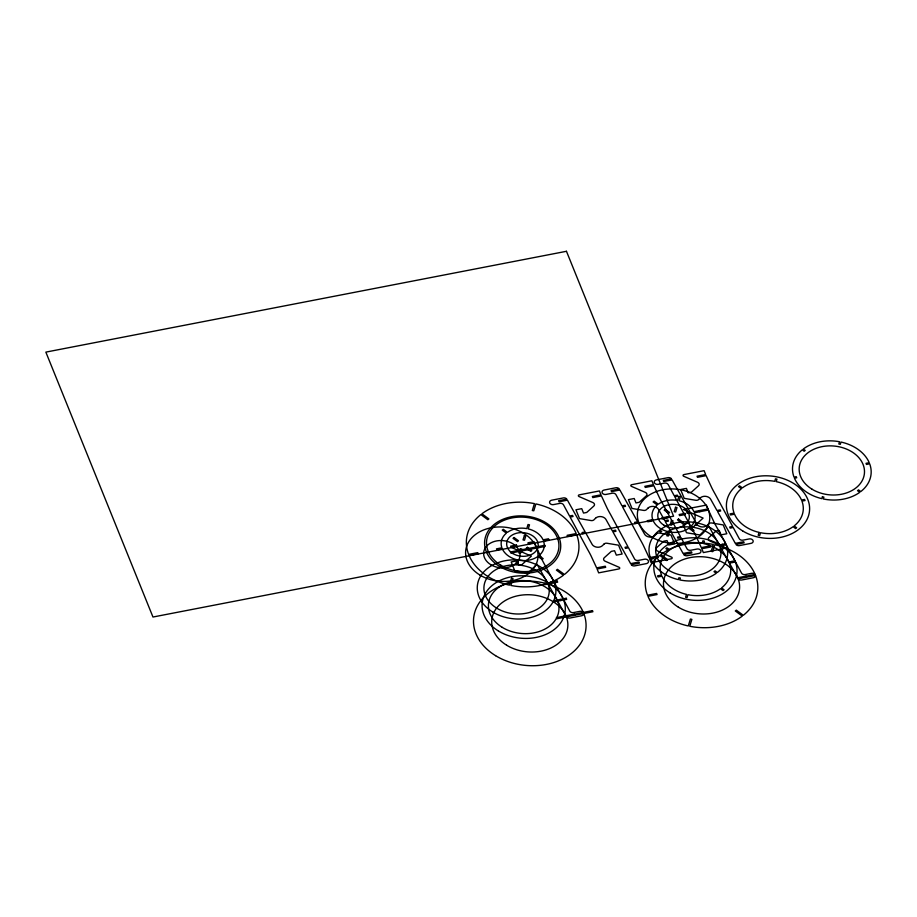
<?xml version="1.0" encoding="UTF-8"?>
<svg xmlns="http://www.w3.org/2000/svg" width="917" height="917" viewBox="0 0 917 917"><rect width="100%" height="100%" fill="white"/><g stroke="black" fill="none" stroke-linecap="round" stroke-linejoin="round"><path stroke-width="1.38" d="M511.629 547.564L531.356 556.126L521.956 564.608L518.747 565.227L516.959 560.814L511.182 561.938L514.746 570.764L528.158 573.022L537.03 564.15L564.998 614.23A45.093 33.78 5 0 0 566.19 616.373A3.038 2.27 5 0 0 569.973 618.024L581.596 615.766A3.038 2.27 5 0 0 583.602 613.003A3.038 2.27 5 0 0 579.808 611.352L573.492 612.579A3.038 2.27 5 0 1 569.766 611.077L545.237 565.709A206.497 154.652 5 0 1 541.718 559.061L534.634 543.105M745.991 576.14L746.438 577.252M732.007 561.41L732.454 562.522M722.516 544.297L722.963 545.397M699.339 510.609L699.786 511.72M574.248 614.172L574.695 615.273M560.253 599.431L560.7 600.543M550.773 582.318L551.22 583.418M527.584 548.641L528.032 549.741M520.34 548.687L518.999 553.077L520.466 553.387L521.819 548.996L520.34 548.687M524.375 535.539L523.022 539.93L524.501 540.239L525.842 535.849L524.375 535.539M511.514 578.237L509.393 585.138A56.396 42.239 5 0 1 469.08 555.496L478.193 553.73L477.746 552.63L468.633 554.395A56.396 42.239 5 0 1 480.863 514.575L487.855 519.721L488.876 518.919L481.895 513.784A56.396 42.239 5 0 1 534.428 503.605L532.307 510.505L533.786 510.815L535.906 503.914A56.396 42.239 5 0 1 576.22 533.556L567.107 535.322L567.554 536.422L576.667 534.668A56.396 42.239 5 0 1 564.436 574.478L557.456 569.342L556.424 570.133L563.405 575.268A56.396 42.239 5 0 1 510.872 585.447L512.993 578.547L511.514 578.237M517.177 559.828L515.927 563.909L517.394 564.219L518.655 560.138A21.607 16.185 5 0 0 538.004 556.39L542.142 559.427L543.162 558.636L539.024 555.587A21.607 16.185 5 0 0 543.529 540.927L548.928 539.884L548.481 538.783L543.093 539.826A21.607 16.185 5 0 0 528.238 528.903L529.499 524.822L528.02 524.513L526.771 528.593A21.607 16.185 5 0 0 507.41 532.341L503.284 529.304L502.252 530.106L506.39 533.144A21.607 16.185 5 0 0 501.886 547.804L496.498 548.847L496.945 549.948L502.333 548.905A21.607 16.185 5 0 0 517.177 559.828M668.046 531.654L666.785 535.746L668.264 536.055L669.513 531.963A21.607 16.185 5 0 0 688.862 528.215L693 531.264L694.031 530.462L689.893 527.424A21.607 16.185 5 0 0 694.398 512.763L708.417 510.047L714.148 522.381A194.175 145.436 5 0 0 717.575 528.708L734.93 560.849L728.923 562.006A35.339 26.467 5 0 0 703.626 543.609L704.394 541.11L702.915 540.801L702.147 543.311A35.339 26.467 5 0 0 669.8 549.891L666.934 547.781L665.902 548.572L668.791 550.693A35.339 26.467 5 0 0 661.512 575.074L657.535 575.842L657.982 576.953L661.959 576.185A35.339 26.467 5 0 0 686.478 594.388L685.595 597.254L687.074 597.563L687.945 594.709A35.339 26.467 5 0 0 720.498 588.703L723.054 590.582L724.086 589.791L721.541 587.923A35.339 26.467 5 0 0 729.37 563.118L735.514 561.926L741.521 573.056A3.038 2.27 5 0 0 745.246 574.558L751.562 573.331A3.038 2.27 5 0 1 755.344 574.982A3.038 2.27 5 0 1 753.35 577.744L741.727 580.002A3.038 2.27 5 0 1 738.219 578.845L755.551 575.486A56.396 42.239 5 0 1 743.32 615.296L736.328 610.16L735.308 610.963L742.289 616.098A56.396 42.239 5 0 1 689.756 626.265L691.876 619.365L690.398 619.055L688.277 625.956A56.396 42.239 5 0 1 647.964 596.314L657.076 594.56L656.629 593.448L647.517 595.213A56.396 42.239 5 0 1 659.747 555.404L666.728 560.539L667.759 559.737L660.779 554.602A56.396 42.239 5 0 1 713.311 544.434L711.191 551.335L712.669 551.644L714.79 544.744A56.396 42.239 5 0 1 755.104 574.386L737.6 577.767A45.093 33.78 5 0 1 736.752 576.197L719.879 545.993L726.172 544.778A39.408 29.516 5 0 1 717.312 572.506L715.042 570.844L714.011 571.635L716.269 573.297A39.408 29.516 5 0 1 679.806 579.945L680.38 578.065L678.901 577.756L678.328 579.613A39.408 29.516 5 0 1 650.944 559.187L653.191 558.751L652.744 557.639L650.508 558.075A39.408 29.516 5 0 1 658.75 530.794L660.664 532.192L661.696 531.402L659.77 529.992A39.408 29.516 5 0 1 696.026 522.713L695.327 524.971L696.805 525.281L697.505 523.011A39.408 29.516 5 0 1 725.725 543.678L719.272 544.927L708.772 526.129L699.912 534.989L686.501 532.743L682.924 523.916L688.713 522.793L690.501 527.206L693.699 526.587L703.11 518.094L683.383 509.543L706.388 505.072L707.958 508.946L693.951 511.663A21.607 16.185 5 0 0 679.107 500.739L680.357 496.659L678.878 496.349L677.629 500.43A21.607 16.185 5 0 0 658.28 504.178L654.142 501.14L653.11 501.931L657.248 504.969A21.607 16.185 5 0 0 652.744 519.641L647.356 520.684L647.803 521.784L653.191 520.741A21.607 16.185 5 0 0 668.046 531.654M671.496 520.432L670.144 524.811L671.622 525.12L672.963 520.741L671.496 520.432M675.52 507.284L674.178 511.663L675.657 511.973L676.998 507.594L675.52 507.284M759.058 532.399L758.176 535.264L759.654 535.574L760.525 532.72A35.339 26.467 5 0 0 793.079 526.725L795.635 528.593L796.667 527.802L794.122 525.934A35.339 26.467 5 0 0 801.951 501.129L805.034 500.533L804.587 499.433L801.504 500.029A35.339 26.467 5 0 0 776.206 481.62L776.974 479.132L775.495 478.823L774.727 481.333A35.339 26.467 5 0 0 742.38 487.901L739.515 485.792L738.483 486.583L741.372 488.704A35.339 26.467 5 0 0 734.093 513.084L730.115 513.864L730.562 514.964L734.54 514.196A35.339 26.467 5 0 0 759.058 532.399M822.411 496.796L821.838 498.653A39.408 29.516 5 0 1 794.454 478.215L796.701 477.78L796.254 476.68L794.007 477.104A39.408 29.516 5 0 1 802.26 449.823L804.175 451.233L805.206 450.43L803.281 449.021A39.408 29.516 5 0 1 839.536 441.742L838.837 444L840.316 444.309L841.015 442.051A39.408 29.516 5 0 1 869.236 462.707L866.026 463.326L866.473 464.426L869.683 463.807A39.408 29.516 5 0 1 860.811 491.546L858.553 489.873L857.521 490.675L859.768 492.326A39.408 29.516 5 0 1 823.306 498.974L823.89 497.106L822.411 496.796M595.534 518.254L594.033 519.756A3.038 2.27 5 0 1 591.075 520.558L579.521 518.609L575.945 509.783L581.733 508.66L583.521 513.073L586.72 512.454L593.838 506.035A3.038 2.27 5 0 0 592.886 502.562L578.994 496.533A1.215 0.906 5 0 1 579.2 494.871L599.409 490.95L600.979 494.813L592.359 496.487L592.806 497.587L601.437 495.914L607.169 508.259A194.175 145.436 5 0 0 610.596 514.575L627.95 546.715L625.027 547.289L625.474 548.389L628.535 547.793L634.541 558.923A3.038 2.27 5 0 0 638.266 560.425L644.582 559.21A3.038 2.27 5 0 1 648.365 560.849A3.038 2.27 5 0 1 646.37 563.623L634.747 565.869A3.038 2.27 5 0 1 631.24 564.712L639.458 563.118L639.023 562.018L630.621 563.646A45.093 33.78 5 0 1 629.773 562.075L612.9 531.871L615.983 531.275L615.548 530.164L612.292 530.794L605.999 519.538A6.064 4.539 5 0 0 601.105 516.615A6.064 4.539 5 0 0 595.534 518.254M604.039 544.045L602.538 545.546A6.064 4.539 5 0 1 596.967 547.185A6.064 4.539 5 0 1 592.073 544.274L585.78 533.018L582.536 533.637L582.089 532.536L585.172 531.94L568.299 501.737A45.093 33.78 5 0 0 567.451 500.166L559.061 501.794L558.613 500.693L566.832 499.1A3.038 2.27 5 0 0 563.325 497.931L551.702 500.189A3.038 2.27 5 0 0 549.707 502.952A3.038 2.27 5 0 0 553.49 504.602L559.806 503.376A3.038 2.27 5 0 1 563.531 504.877L569.537 516.007L572.598 515.423L573.045 516.523L570.122 517.085L587.476 549.226A194.175 145.436 5 0 1 590.903 555.553L596.635 567.887L605.266 566.213L605.713 567.325L597.093 568.987L598.663 572.861L618.872 568.941A1.215 0.906 5 0 0 619.078 567.268L605.186 561.238A3.038 2.27 5 0 1 604.234 557.777L611.352 551.346L614.55 550.727L616.339 555.14L622.127 554.028L618.551 545.191L606.997 543.254A3.038 2.27 5 0 0 604.039 544.045M648.01 508.098L646.508 509.6A3.038 2.27 5 0 1 643.539 510.391L631.985 508.454L628.42 499.627L634.197 498.504L635.985 502.917L639.195 502.298L646.313 495.868A3.038 2.27 5 0 0 645.362 492.406L631.458 486.377A1.215 0.906 5 0 1 631.664 484.703L651.884 480.783L653.443 484.657L644.834 486.319L645.281 487.431L653.901 485.758L659.632 498.091A194.175 145.436 5 0 0 663.06 504.419L680.425 536.56L677.491 537.121L677.938 538.233L680.999 537.637L687.016 548.767A3.038 2.27 5 0 0 690.73 550.269L697.058 549.042A3.038 2.27 5 0 1 700.84 550.693A3.038 2.27 5 0 1 698.834 553.455L687.211 555.713A3.038 2.27 5 0 1 683.704 554.556L691.934 552.962L691.487 551.851L683.085 553.478A45.093 33.78 5 0 1 682.237 551.908L665.364 521.704L668.459 521.108L668.012 520.008L664.768 520.638L658.475 509.371A6.064 4.539 5 0 0 653.58 506.459A6.064 4.539 5 0 0 648.01 508.098M656.503 533.889L655.002 535.39A6.064 4.539 5 0 1 649.431 537.03A6.064 4.539 5 0 1 644.536 534.107L638.243 522.85L635 523.481L634.553 522.381L637.647 521.773L620.763 491.569A45.093 33.78 5 0 0 619.926 489.999L611.524 491.627L611.077 490.526L619.296 488.933A3.038 2.27 5 0 0 615.8 487.775L604.177 490.022A3.038 2.27 5 0 0 602.171 492.796A3.038 2.27 5 0 0 605.954 494.446L612.281 493.22A3.038 2.27 5 0 1 615.995 494.722L622.001 505.852L625.062 505.256L625.509 506.356L622.586 506.929L639.94 539.07A194.175 145.436 5 0 1 643.367 545.386L649.11 557.731L657.73 556.057L658.177 557.158L649.568 558.831L651.127 562.694L671.336 558.774A1.215 0.906 5 0 0 671.542 557.112L657.649 551.083A3.038 2.27 5 0 1 656.698 547.609L663.816 541.19L667.026 540.572L668.802 544.985L674.591 543.861L671.026 535.035L659.472 533.098A3.038 2.27 5 0 0 656.503 533.889M700.221 497.988L698.72 499.49A3.038 2.27 5 0 1 695.762 500.281L684.208 498.344L680.632 489.506L686.42 488.394L688.208 492.807L691.407 492.188L698.525 485.758A3.038 2.27 5 0 0 697.573 482.285L683.681 476.255A1.215 0.906 5 0 1 683.887 474.593L704.096 470.673L705.666 474.548L697.046 476.21L697.493 477.31L706.124 475.648L711.856 487.982A194.175 145.436 5 0 0 715.283 494.309L732.637 526.45L729.714 527.011L730.161 528.112L733.222 527.527L739.228 538.657A3.038 2.27 5 0 0 742.953 540.159L749.269 538.932A3.038 2.27 5 0 1 753.052 540.583A3.038 2.27 5 0 1 751.057 543.345L739.434 545.592A3.038 2.27 5 0 1 735.927 544.434L744.146 542.841L743.698 541.741L735.308 543.368A45.093 33.78 5 0 1 734.46 541.798L717.587 511.594L720.67 510.998L720.223 509.898L716.979 510.517L710.686 499.261A6.064 4.539 5 0 0 705.792 496.349A6.064 4.539 5 0 0 700.221 497.988M708.726 523.779L707.225 525.269A6.064 4.539 5 0 1 701.654 526.908A6.064 4.539 5 0 1 696.76 523.997L690.467 512.741L687.223 513.371L686.776 512.259L689.859 511.663L672.986 481.459A45.093 33.78 5 0 0 672.138 479.889L663.736 481.517L663.3 480.416L671.519 478.823A3.038 2.27 5 0 0 668.012 477.665L656.389 479.912A3.038 2.27 5 0 0 654.394 482.686A3.038 2.27 5 0 0 658.177 484.325L664.493 483.11A3.038 2.27 5 0 1 668.218 484.612L674.224 495.742L677.285 495.146L677.732 496.246L674.809 496.819L692.163 528.96A194.175 145.436 5 0 1 695.59 535.276L701.322 547.609L709.953 545.947L710.4 547.048L701.78 548.721L703.35 552.584L723.559 548.664A1.215 0.906 5 0 0 723.765 547.002L709.873 540.973A3.038 2.27 5 0 1 708.921 537.5L716.039 531.081L719.237 530.45L721.026 534.875L726.814 533.751L723.238 524.925L711.684 522.977A3.038 2.27 5 0 0 708.726 523.779M514.059 537.545L513.027 538.336L517.463 541.603L518.495 540.801L514.059 537.545M527.378 547.323L526.347 548.114L530.783 551.381L531.814 550.59L527.378 547.323M665.215 509.279L664.183 510.07L668.619 513.337L669.651 512.546L665.215 509.279M678.523 519.068L677.491 519.859L681.939 523.126L682.959 522.323L678.523 519.068M566.465 251.292L45.85 352.117L152.967 617.026L673.571 516.202L566.465 251.292M516.42 545.03L510.631 546.154L511.078 547.254L516.867 546.131L516.42 545.03M533.763 541.672L527.974 542.784L528.421 543.896L534.21 542.772L533.763 541.672M667.565 516.764L661.787 517.887L662.234 518.999L668.012 517.876L667.565 516.764M684.919 513.405L679.13 514.529L679.577 515.629L685.366 514.506L684.919 513.405M544.801 545.306L510.402 551.965L510.849 553.066L545.248 546.406L544.801 545.306M557.192 581.069L544.434 583.544L544.881 584.645L557.639 582.18L557.192 581.069M566.236 598.274L554.097 600.635L554.544 601.735L566.683 599.386L566.236 598.274M592.462 610.642L556.436 617.611L556.883 618.723L592.909 611.742L592.462 610.642M663.988 525.258A15.807 11.841 5 0 0 689.229 518.323A15.807 11.841 5 0 0 667.507 505.015A15.807 11.841 5 0 0 663.988 525.258M678.408 607.203A38.147 28.576 5 0 0 739.297 590.479A38.147 28.576 5 0 0 686.89 558.373A38.147 28.576 5 0 0 678.408 607.203M670.167 592.967A41.678 31.212 5 0 0 736.695 574.695A41.678 31.212 5 0 0 679.44 539.609A41.678 31.212 5 0 0 670.167 592.967M668.504 570.156A32.714 24.495 5 0 0 720.716 555.805A32.714 24.495 5 0 0 675.783 528.272A32.714 24.495 5 0 0 668.504 570.156M651.563 536.961A36.279 27.178 5 0 0 709.483 521.051A36.279 27.178 5 0 0 659.644 490.515A36.279 27.178 5 0 0 651.563 536.961M506.654 645.224A38.147 28.576 5 0 0 567.554 628.5A38.147 28.576 5 0 0 515.148 596.394A38.147 28.576 5 0 0 506.654 645.224M495.593 655.678A56.396 42.239 5 0 0 585.608 630.953A56.396 42.239 5 0 0 508.144 583.487A56.396 42.239 5 0 0 495.593 655.678M502.252 627.354A35.339 26.467 5 0 0 558.671 611.857A35.339 26.467 5 0 0 510.116 582.112A35.339 26.467 5 0 0 502.252 627.354M498.412 630.988A41.678 31.212 5 0 0 564.952 612.716A41.678 31.212 5 0 0 507.686 577.63A41.678 31.212 5 0 0 498.412 630.988M492.693 612.006A39.408 29.516 5 0 0 555.587 594.732A39.408 29.516 5 0 0 501.461 561.571A39.408 29.516 5 0 0 492.693 612.006M496.75 608.177A32.714 24.495 5 0 0 548.974 593.826A32.714 24.495 5 0 0 504.029 566.293A32.714 24.495 5 0 0 496.75 608.177M490.767 564.666A18.237 13.663 5 0 0 519.87 556.676A18.237 13.663 5 0 0 494.825 541.328A18.237 13.663 5 0 0 490.767 564.666M479.809 574.982A36.279 27.178 5 0 0 537.74 559.072A36.279 27.178 5 0 0 487.89 528.536A36.279 27.178 5 0 0 479.809 574.982M512.832 553.513A15.807 11.841 5 0 0 538.073 546.589A15.807 11.841 5 0 0 516.351 533.281A15.807 11.841 5 0 0 512.832 553.513M500.705 565.124A36.279 27.178 5 0 0 558.625 549.226A36.279 27.178 5 0 0 508.775 518.678A36.279 27.178 5 0 0 500.705 565.124M499.524 566.385A38.147 28.576 5 0 0 560.413 549.661A38.147 28.576 5 0 0 508.007 517.543A38.147 28.576 5 0 0 499.524 566.385M742.747 530.977A41.678 31.212 5 0 0 809.275 512.706A41.678 31.212 5 0 0 752.02 477.619A41.678 31.212 5 0 0 742.747 530.977M812.003 489.185A32.714 24.495 5 0 0 864.227 474.834A32.714 24.495 5 0 0 819.282 447.301A32.714 24.495 5 0 0 812.003 489.185"/></g></svg>
